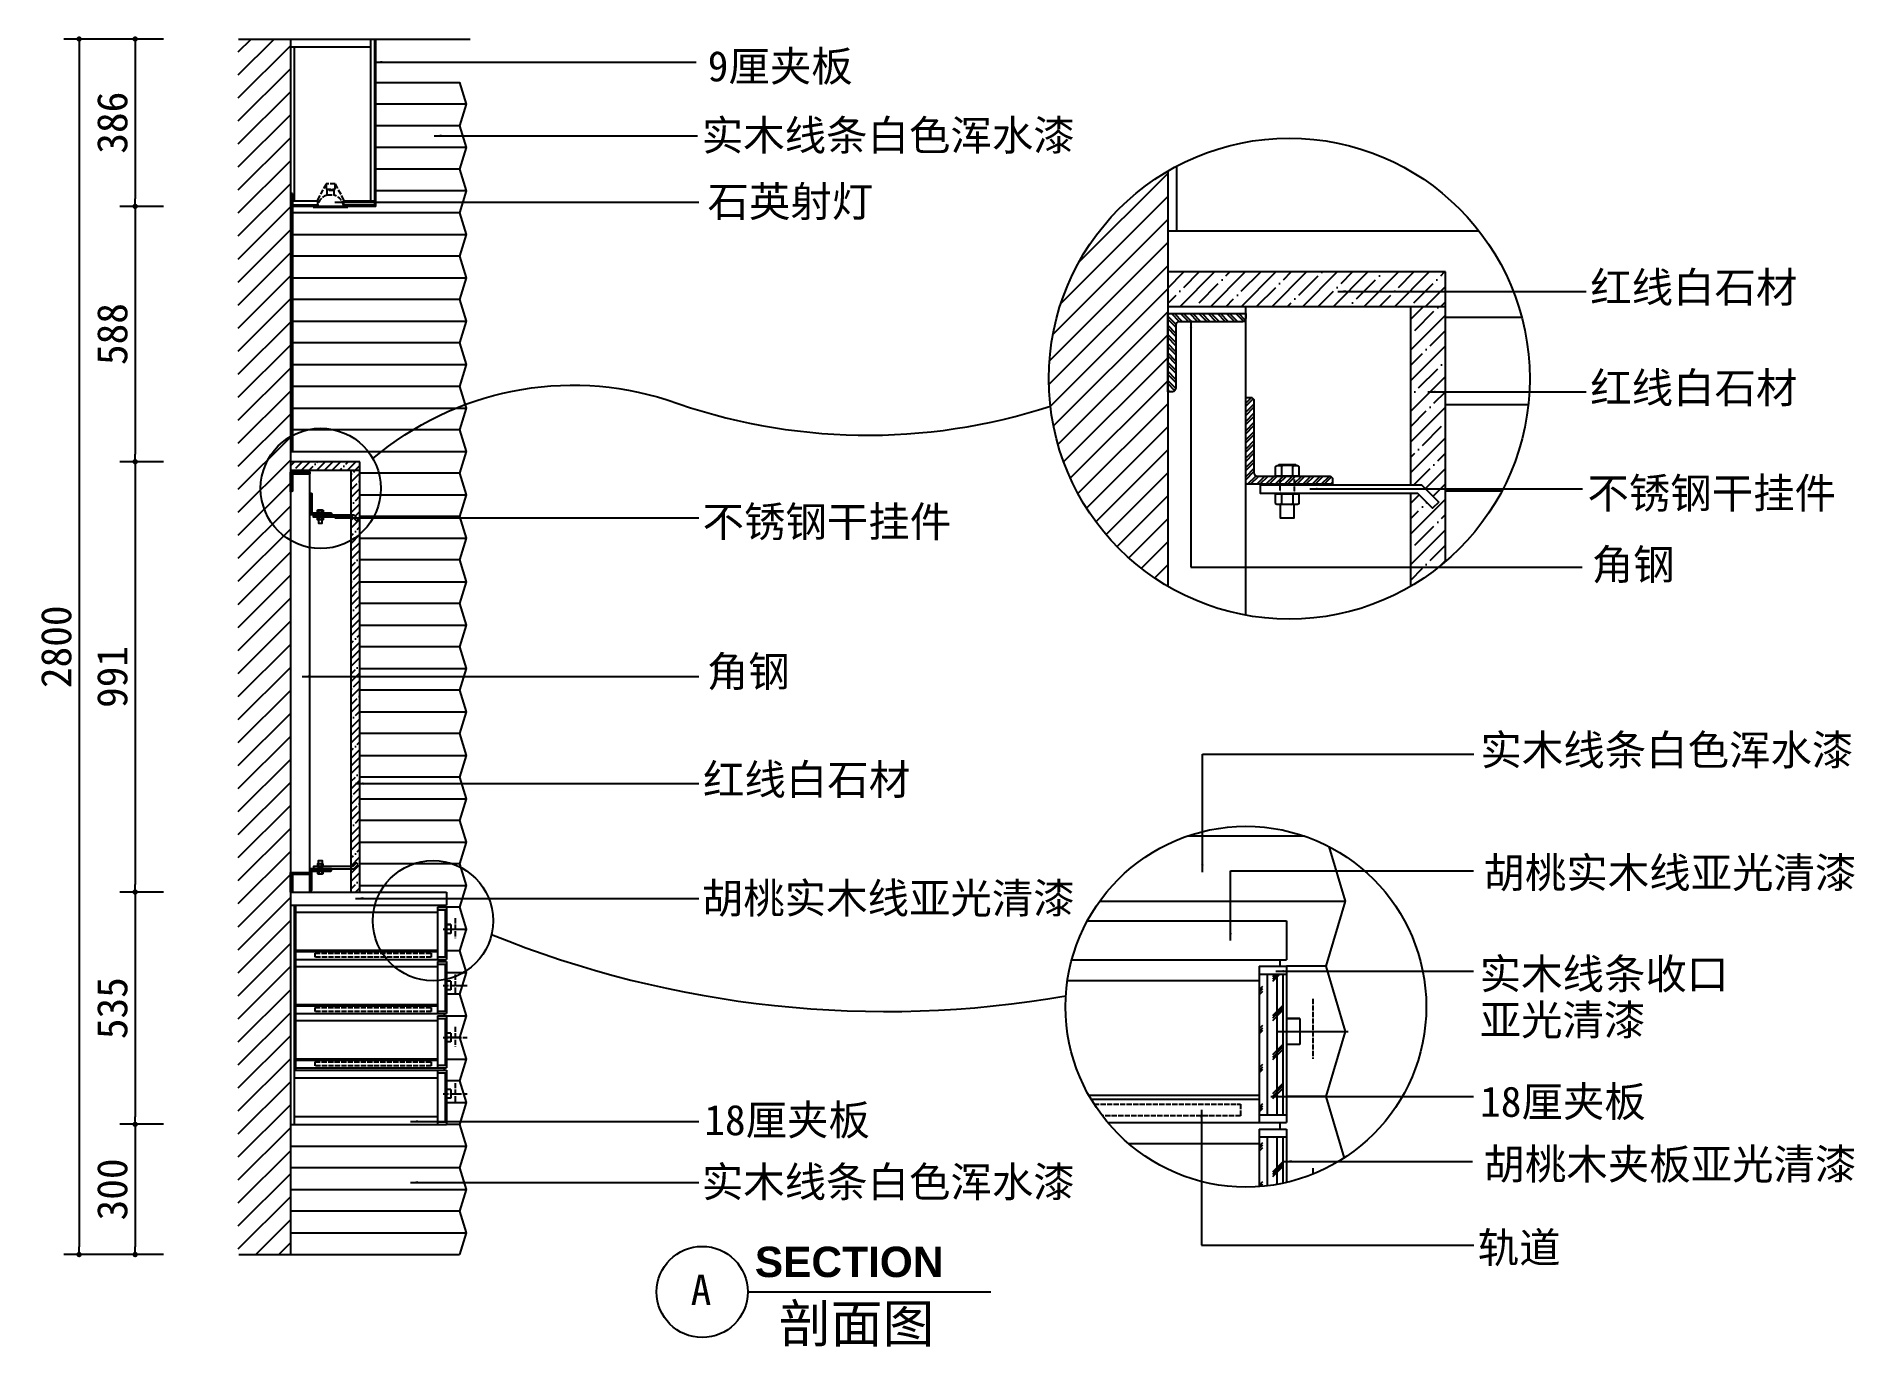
# Model space of a CAD drawing. Extents: x 2591 to 6781, y 820 to 3838.
import ezdxf

# ---------------------------------------------------------------- set-up
doc = ezdxf.new("R2010")
doc.units = 0
doc.header["$MEASUREMENT"] = 0
doc.linetypes.add('ACAD_ISO02W100', pattern=[15, 12, -3])
doc.linetypes.add('HIDDEN', pattern=[0.375, 0.25, -0.125])
doc.layers.get('0').update_dxf_attribs({"linetype": 'CONTINUOUS'})
doc.layers.get('DEFPOINTS').update_dxf_attribs({"linetype": 'CONTINUOUS'})
for name, color, linetype in [('2', 2, 'CONTINUOUS'), ('3', 3, 'CONTINUOUS'), ('4', 4, 'CONTINUOUS'), ('7', 7, 'CONTINUOUS'), ('BH', 3, 'CONTINUOUS'), ('DIM', 3, 'CONTINUOUS'), ('TEXT', 3, 'CONTINUOUS')]:
    doc.layers.add(name, color=color, linetype=linetype)
doc.styles.add('HT', font='swisseb.ttf')
doc.styles.add('HZ', font='SIMFANG0.TTF')
doc.dimstyles.new('BOOK', dxfattribs={"dimscale": 35, "dimtxt": 2, "dimasz": 0.5, "dimexe": 1, "dimexo": 1, "dimgap": 0.5, "dimtad": 1, "dimdec": 0, "dimzin": 0, "dimtxsty": 'HZ', "dimblk": 'DOT', "dimblk1": 'DOT', "dimblk2": 'DOT', "dimsah": 1, "dimcen": 0, "dimclrd": 256, "dimclre": 256, "dimclrt": 256, "dimazin": 3, "dimtfac": 0.5, "dimtdec": 0, "dimtmove": 0, "dimatfit": 3, "dimtolj": 1, "dimtzin": 0})
doc.dimstyles.new('STANDARD_WS', dxfattribs={"dimscale": 35, "dimtxt": 2, "dimasz": 0.5, "dimexe": 1, "dimexo": 1, "dimgap": 0.5, "dimtad": 1, "dimdec": 0, "dimzin": 0, "dimtxsty": 'HZ', "dimblk1": 'DOT', "dimblk2": 'DOT', "dimsah": 1, "dimcen": 0, "dimazin": 3, "dimtfac": 1, "dimtdec": 0, "dimtmove": 0, "dimatfit": 3, "dimtolj": 1, "dimtzin": 0})
pattern_1 = [(45, (1854.58, -2397.92), (-17.67767, 17.67767), []), (45, (1872.258, -2397.92), (-17.67767, 17.67767), [31.25, -6.25, 0, -6.25])]
pattern_2 = [(45, (0, -12), (-2.65165, 2.65165), []), (45, (1.7678, -12), (-2.65165, 2.65165), [])]
pattern_3 = [(90, (-13494.656, -9353.034), (-22.5, 1e-15), []), (225, (-13483.406, -9341.784), (45, -45), [31.8198, -31.8198]), (225, (-13483.406, -9336.16), (45, -45), [31.8198, -31.8198]), (225, (-13483.406, -9330.534), (45, -45), [31.8198, -31.8198])]

# ---------------------------------------------------------------- blocks, each defined once
blk = doc.blocks.new('_DOT')
at = {"color": 0, "linetype": 'BYBLOCK'}
blk.add_line((-0.35, 0), (-1, 0), dxfattribs=at)
at = {"color": 0, "linetype": 'BYBLOCK', "const_width": 0.35}
blk.add_lwpolyline([(-0.175, 0, 1), (0.175, 0, 1)], format="xyb", close=True, dxfattribs=at)
blk = doc.blocks.new('*D7')
at = {"color": 0, "linetype": 'BYBLOCK'}
for p, q in [((14349.2, 11202.6), (14349.2, 10702.6)), ((14414.7, 10685.1), (14314.2, 10685.1))]:
    blk.add_line(p, q, dxfattribs=at)
at = {"layer": 'DEFPOINTS', "color": 0, "linetype": 'BYBLOCK'}
for p in [(14449.7, 11220.1), (14349.2, 10685.1), (14449.7, 10685.1)]:
    blk.add_point(p, dxfattribs=at)
at = {"color": 0, "linetype": 'BYBLOCK', "xscale": 17.5, "yscale": 17.5, "zscale": 17.5}
for p, rotation in [((14349.2, 11220.1), 90), ((14349.2, 10685.1), 270)]:
    blk.add_blockref('_DOT', p, dxfattribs=dict(at, rotation=rotation))
at = {"color": 0, "linetype": 'BYBLOCK', "insert": (14296.7, 10952.6), "char_height": 70, "attachment_point": 5, "rotation": 90, "style": 'HZ'}
blk.add_mtext('\\A1;535', dxfattribs=at)
blk = doc.blocks.new('*D4')
at = {"color": 0, "linetype": 'BYBLOCK'}
for p, q in [((14379.7, 13185.1), (14185, 13185.1)), ((14220, 13167.6), (14220, 10402.6)), ((14383.8, 10385.1), (14185, 10385.1))]:
    blk.add_line(p, q, dxfattribs=at)
at = {"layer": 'DEFPOINTS', "color": 0, "linetype": 'BYBLOCK'}
for p in [(14414.7, 13185.1), (14220, 10385.1), (14418.8, 10385.1)]:
    blk.add_point(p, dxfattribs=at)
at = {"color": 0, "linetype": 'BYBLOCK', "xscale": 17.5, "yscale": 17.5, "zscale": 17.5}
for p, rotation in [((14220, 13185.1), 90), ((14220, 10385.1), 270)]:
    blk.add_blockref('_DOT', p, dxfattribs=dict(at, rotation=rotation))
at = {"color": 0, "linetype": 'BYBLOCK', "insert": (14167.5, 11785.1), "char_height": 70, "attachment_point": 5, "rotation": 90, "style": 'HZ'}
blk.add_mtext('\\A1;2800', dxfattribs=at)
blk = doc.blocks.new('*D6')
at = {"color": 0, "linetype": 'BYBLOCK'}
for p, q in [((14349.2, 10667.6), (14349.2, 10402.6)), ((14414.7, 10385.1), (14314.2, 10385.1))]:
    blk.add_line(p, q, dxfattribs=at)
at = {"layer": 'DEFPOINTS', "color": 0, "linetype": 'BYBLOCK'}
for p in [(14449.7, 10685.1), (14349.2, 10385.1), (14449.7, 10385.1)]:
    blk.add_point(p, dxfattribs=at)
at = {"color": 0, "linetype": 'BYBLOCK', "xscale": 17.5, "yscale": 17.5, "zscale": 17.5}
for p, rotation in [((14349.2, 10685.1), 90), ((14349.2, 10385.1), 270)]:
    blk.add_blockref('_DOT', p, dxfattribs=dict(at, rotation=rotation))
at = {"color": 0, "linetype": 'BYBLOCK', "insert": (14296.7, 10535.1), "char_height": 70, "attachment_point": 5, "rotation": 90, "style": 'HZ'}
blk.add_mtext('\\A1;300', dxfattribs=at)
blk = doc.blocks.new('*D8')
at = {"color": 0, "linetype": 'BYBLOCK'}
for p, q in [((14349.2, 12782), (14349.2, 12228.8)), ((14414.7, 12211.3), (14314.2, 12211.3))]:
    blk.add_line(p, q, dxfattribs=at)
at = {"layer": 'DEFPOINTS', "color": 0, "linetype": 'BYBLOCK'}
for p in [(14449.7, 12799.5), (14349.2, 12211.3), (14449.7, 12211.3)]:
    blk.add_point(p, dxfattribs=at)
at = {"color": 0, "linetype": 'BYBLOCK', "xscale": 17.5, "yscale": 17.5, "zscale": 17.5}
for p, rotation in [((14349.2, 12799.5), 90), ((14349.2, 12211.3), 270)]:
    blk.add_blockref('_DOT', p, dxfattribs=dict(at, rotation=rotation))
at = {"color": 0, "linetype": 'BYBLOCK', "insert": (14296.7, 12505.4), "char_height": 70, "attachment_point": 5, "rotation": 90, "style": 'HZ'}
blk.add_mtext('\\A1;588', dxfattribs=at)
blk = doc.blocks.new('*D5')
at = {"color": 0, "linetype": 'BYBLOCK'}
for p, q in [((14349.2, 12193.8), (14349.2, 11237.6)), ((14414.7, 11220.1), (14314.2, 11220.1))]:
    blk.add_line(p, q, dxfattribs=at)
at = {"layer": 'DEFPOINTS', "color": 0, "linetype": 'BYBLOCK'}
for p in [(14449.7, 12211.3), (14349.2, 11220.1), (14449.7, 11220.1)]:
    blk.add_point(p, dxfattribs=at)
at = {"color": 0, "linetype": 'BYBLOCK', "xscale": 17.5, "yscale": 17.5, "zscale": 17.5}
for p, rotation in [((14349.2, 12211.3), 90), ((14349.2, 11220.1), 270)]:
    blk.add_blockref('_DOT', p, dxfattribs=dict(at, rotation=rotation))
at = {"color": 0, "linetype": 'BYBLOCK', "insert": (14296.7, 11715.7), "char_height": 70, "attachment_point": 5, "rotation": 90, "style": 'HZ'}
blk.add_mtext('\\A1;991', dxfattribs=at)
blk = doc.blocks.new('*D3')
at = {"color": 0, "linetype": 'BYBLOCK'}
for p, q in [((14414.7, 13185.1), (14314.2, 13185.1)), ((14349.2, 13167.6), (14349.2, 12817)), ((14414.7, 12799.5), (14314.2, 12799.5))]:
    blk.add_line(p, q, dxfattribs=at)
at = {"layer": 'DEFPOINTS', "color": 0, "linetype": 'BYBLOCK'}
for p in [(14449.7, 13185.1), (14349.2, 12799.5), (14449.7, 12799.5)]:
    blk.add_point(p, dxfattribs=at)
at = {"color": 0, "linetype": 'BYBLOCK', "xscale": 17.5, "yscale": 17.5, "zscale": 17.5}
for p, rotation in [((14349.2, 13185.1), 90), ((14349.2, 12799.5), 270)]:
    blk.add_blockref('_DOT', p, dxfattribs=dict(at, rotation=rotation))
at = {"color": 0, "linetype": 'BYBLOCK', "insert": (14296.7, 12992.3), "char_height": 70, "attachment_point": 5, "rotation": 90, "style": 'HZ'}
blk.add_mtext('\\A1;386', dxfattribs=at)
blk = doc.blocks.new('ST-L50')
at = {"layer": 'BH'}
h = blk.add_hatch(dxfattribs=at)
h.set_pattern_fill('ANSI32', color=256, scale=10, style=0)
h.set_pattern_definition(pattern_2)
edge = h.paths.add_edge_path()
edge.add_arc((1, 1), 1, 180, 270)
edge.add_line((1, 0), (50, 0))
edge.add_line((50, 0), (50, 2.7))
edge.add_arc((48, 2.7), 2, 0, 90)
edge.add_line((48, 4.7), (6.7, 4.7))
edge.add_arc((6.7, 6.7), 2, 180, 270, ccw=False)
edge.add_line((4.7, 6.7), (4.7, 48))
edge.add_arc((2.7, 48), 2, 0, 90)
edge.add_line((2.7, 50), (0, 50))
edge.add_line((0, 50), (0, 1))
at = {"layer": '4'}
blk.add_lwpolyline([(0, 1, 0.414214), (1, 0), (50, 0), (50, 2.7, 0.414214), (48, 4.7), (6.7, 4.7, -0.414214), (4.7, 6.7), (4.7, 48, 0.414214), (2.7, 50), (0, 50)], format="xyb", close=True, dxfattribs=at)
blk = doc.blocks.new('ST-L45')
at = {"layer": 'BH'}
h = blk.add_hatch(dxfattribs=at)
h.set_pattern_fill('ANSI32', color=256, scale=10, style=0)
h.set_pattern_definition(pattern_2)
edge = h.paths.add_edge_path()
edge.add_arc((1, 1), 1, 180, 270)
edge.add_line((1, 0), (45, 0))
edge.add_line((45, 0), (45, 2.7))
edge.add_arc((43, 2.7), 2, 0, 90)
edge.add_line((43, 4.7), (6.7, 4.7))
edge.add_arc((6.7, 6.7), 2, 180, 270, ccw=False)
edge.add_line((4.7, 6.7), (4.7, 43))
edge.add_arc((2.7, 43), 2, 0, 90)
edge.add_line((2.7, 45), (0, 45))
edge.add_line((0, 45), (0, 1))
at = {"layer": '4'}
blk.add_lwpolyline([(0, 1, 0.414214), (1, 0), (45, 0), (45, 2.7, 0.414214), (43, 4.7), (6.7, 4.7, -0.414214), (4.7, 6.7), (4.7, 43, 0.414214), (2.7, 45), (0, 45)], format="xyb", close=True, dxfattribs=at)

msp = doc.modelspace()

# ---------------------------------------------------------------- hatches: boundary and pattern name
at = {"layer": 'BH'}
h = msp.add_hatch(dxfattribs=at)
h.set_pattern_fill('ANSI31', color=256, scale=300, style=0)
h.set_pattern_definition([(45, (1990.99, -2672.347), (-26.5165, 26.5165), [])])
h.paths.add_polyline_path([(3176.6, 3832), (3056.6, 3832), (3056.6, 1032), (3176.6, 1032)])
h = msp.add_hatch(dxfattribs=at)
h.set_pattern_fill('ANSI31', color=256, scale=300, style=0)
h.set_pattern_definition([(45, (1628.127, -1108.324), (-26.5165, 26.5165), [])])
h.paths.add_polyline_path([(5197.9, 3527.6, 0.26623), (4924, 3049.6, 0.26623), (5197.9, 2571.5)])
h = msp.add_hatch(dxfattribs=at)
h.set_pattern_fill('ANSI35', color=256, scale=200, style=0)
h.set_pattern_definition([(45, (-13494.656, -9353.034), (-35.35534, 35.35534), []), (45, (-13459.3, -9353.034), (-35.35534, 35.35534), [62.5, -12.5, 0, -12.5])])
h.paths.add_polyline_path([(5837.9, 3215.5), (5837.9, 3295.5), (5197.9, 3295.5), (5197.9, 3215.5)])
h = msp.add_hatch(dxfattribs=at)
h.set_pattern_fill('ANSI35', color=256, scale=200, style=0)
h.set_pattern_definition([(45, (1462.627, -1108.324), (-35.35534, 35.35534), []), (45, (1497.983, -1108.324), (-35.35534, 35.35534), [62.5, -12.5, 0, -12.5])])
h.paths.add_polyline_path([(5837.9, 3215.5), (5757.9, 3215.5), (5757.9, 2805.2), (5782.4, 2805.2), (5822.4, 2765.2), (5808.2, 2751.1), (5774.1, 2785.2), (5757.9, 2785.2), (5757.9, 2571.4, 0.044389), (5837.9, 2628.3)])
h = msp.add_hatch(dxfattribs=at)
h.set_pattern_fill('ANSI35', color=256, scale=100, style=0)
h.set_pattern_definition(pattern_1)
h.paths.add_polyline_path([(3336.6, 2838.3), (3336.6, 2858.3), (3176.6, 2858.3), (3176.6, 2838.3)])
h = msp.add_hatch(dxfattribs=at)
h.set_pattern_fill('ANSI35', color=256, scale=100, style=0)
h.set_pattern_definition(pattern_1)
h.paths.add_polyline_path([(3316.6, 1925.7), (3320.7, 1925.7), (3329.2, 1934.2), (3332.7, 1930.7), (3322.7, 1920.7), (3316.6, 1920.7), (3316.6, 1867), (3336.6, 1867), (3336.6, 2838.3), (3316.6, 2838.3), (3316.6, 2735.7), (3322.7, 2735.7), (3332.7, 2725.7), (3329.2, 2722.2), (3320.7, 2730.7), (3316.6, 2730.7)])
h = msp.add_hatch(dxfattribs=at)
h.set_pattern_fill('CORK', color=256, scale=180, angle=90, style=0)
h.set_pattern_definition(pattern_3)
h.paths.add_polyline_path([(5409, 1354.1), (5463, 1354.1), (5463, 1678.1), (5409, 1678.1)])
h = msp.add_hatch(dxfattribs=at)
h.set_pattern_fill('CORK', color=256, scale=180, angle=90, style=0)
h.set_pattern_definition(pattern_3)
h.paths.add_polyline_path([(5463, 1303.1), (5409, 1303.1), (5409, 1188.7, 0.032845), (5463, 1196.3)])

# ---------------------------------------------------------------- linework, layer by layer
at = {"layer": '2'}
for p, q in [((3176.6, 3832), (3176.6, 1032)), ((5197.9, 3527.6), (5197.9, 2571.5))]:
    msp.add_line(p, q, dxfattribs=at)
at = {"layer": '2', "color": 1}
msp.add_line((3057.6, 1032), (3566.6, 1032), dxfattribs=at)
at = {"layer": '3'}
for p, q in [((3176.6, 3814), (3361.8, 3814)), ((3185.6, 3814), (3185.6, 3458.4)), ((3361.8, 3458.4), (3361.8, 3832)), ((3370.8, 3449.4), (3370.8, 3832)), ((3566.6, 3632), (3373.8, 3632)), ((3566.6, 3532), (3373.8, 3532)), ((5217.9, 3538.7), (5217.9, 3390.5)), ((3181.6, 3476.4), (3176.6, 3476.4)), ((3181.6, 3476.4), (3181.6, 2882)), ((3239.3, 3458.4), (3181.6, 3458.4)), ((3239.8, 3449.4), (3181.6, 3449.4)), ((3239.3, 3446.4), (3299.3, 3446.4)), ((3370.8, 3449.4), (3298.8, 3449.4)), ((3370.8, 3458.4), (3299.3, 3458.4)), ((3373.8, 3446.4), (3370.8, 3449.4)), ((3566.6, 3432), (3181.6, 3432)), ((3566.6, 3332), (3181.6, 3332)), ((3566.6, 3232), (3181.6, 3232)), ((6013.8, 3190.5), (5837.9, 3190.5)), ((3566.6, 3132), (3181.6, 3132)), ((3566.6, 3032), (3181.6, 3032)), ((3566.6, 2932), (3181.6, 2932)), ((3566.6, 2832), (3336.6, 2832)), ((5460.6, 2825.3), (5460.6, 2846.6)), ((5486.6, 2825.3), (5486.6, 2846.6)), ((5460, 2784.2), (5460, 2762.8)), ((5486, 2784.2), (5486, 2762.8)), ((5967.8, 2790.5), (5837.9, 2790.5)), ((3242.1, 2730.4), (3242.1, 2725.1)), ((3242.3, 2740.7), (3242.3, 2746.1)), ((3248.6, 2730.4), (3248.6, 2725.1)), ((3248.8, 2740.7), (3248.8, 2746.1)), ((3566.6, 2732), (3336.6, 2732)), ((3566.6, 2632), (3336.6, 2632)), ((3566.6, 2532), (3336.6, 2532)), ((3566.6, 2432), (3336.6, 2432)), ((3566.6, 2332), (3336.6, 2332)), ((3566.6, 2232), (3336.6, 2232)), ((3566.6, 2132), (3336.6, 2132)), ((3566.6, 2032), (3336.6, 2032)), ((5513, 1996.1), (5243.3, 1996.1)), ((3242.1, 1925.9), (3242.1, 1931.3)), ((3248.6, 1925.9), (3248.6, 1931.3)), ((3566.6, 1932), (3336.6, 1932)), ((3242.3, 1915.6), (3242.3, 1910.3)), ((3248.8, 1915.6), (3248.8, 1910.3)), ((3185.6, 1837), (3185.6, 1332)), ((3533.6, 1826), (3533.6, 1718)), ((3566.6, 1832), (3536.6, 1832)), ((3546.6, 1792), (3536.6, 1792)), ((3536.6, 1792), (3546.6, 1792)), ((3546.6, 1772), (3536.6, 1772)), ((3546.6, 1792), (3546.6, 1772)), ((3188.6, 1730), (3515.6, 1730)), ((3566.6, 1732), (3536.6, 1732)), ((3533.6, 1701), (3533.6, 1593)), ((5463, 1678.1), (5463, 1354.1)), ((5562, 1696.1), (5472, 1696.1)), ((3546.6, 1662), (3536.6, 1662)), ((3546.6, 1642), (3536.6, 1642)), ((3546.6, 1662), (3546.6, 1642)), ((3188.6, 1605), (3515.6, 1605)), ((3566.6, 1632), (3536.6, 1632)), ((3533.6, 1576), (3533.6, 1468)), ((5472, 1576.1), (5502, 1576.1)), ((5502, 1576.1), (5472, 1576.1)), ((5502, 1576.1), (5502, 1516.1)), ((3546.6, 1542), (3536.6, 1542)), ((3566.6, 1532), (3536.6, 1532)), ((3546.6, 1522), (3536.6, 1522)), ((3546.6, 1542), (3546.6, 1522)), ((5448.4, 1546.1), (5614, 1546.1)), ((5472, 1546.1), (5607, 1546.1)), ((5502, 1516.1), (5472, 1516.1)), ((3188.6, 1480), (3515.6, 1480)), ((3185.6, 1457), (3536.6, 1457)), ((3185.6, 1439), (3515.6, 1439)), ((3533.6, 1451), (3533.6, 1338)), ((3566.6, 1432), (3536.6, 1432)), ((3546.6, 1412), (3536.6, 1412)), ((3546.6, 1392), (3536.6, 1392)), ((3546.6, 1412), (3546.6, 1392)), ((5021.3, 1390.1), (5409, 1390.1)), ((5562, 1396.1), (5472, 1396.1)), ((3566.6, 1332), (3536.6, 1332)), ((5463, 1303.1), (5463, 1196.3)), ((3566.6, 1232), (3176.6, 1232)), ((3566.6, 1132), (3176.6, 1132))]:
    msp.add_line(p, q, dxfattribs=at)
at = {"layer": '3', "linetype": 'ACAD_ISO02W100'}
for p, q in [((3258.7, 3498.3), (3239.3, 3461.4)), ((3279.9, 3498.3), (3258.7, 3498.3)), ((3258.7, 3498.3), (3258.7, 3486.1)), ((3258.7, 3486.1), (3279.9, 3486.1)), ((3277.8, 3482.9), (3260.8, 3482.9)), ((3260.8, 3482.9), (3260.8, 3472.1)), ((3263.5, 3486.1), (3263.5, 3482.9)), ((3265.5, 3486.1), (3265.5, 3482.9)), ((3273.1, 3486.1), (3273.1, 3482.9)), ((3275.1, 3486.1), (3275.1, 3482.9)), ((3277.8, 3472.1), (3277.8, 3482.9)), ((3279.9, 3486.1), (3279.9, 3498.3)), ((3279.9, 3498.3), (3299.3, 3461.4)), ((3239.3, 3461.4), (3239.3, 3444.4)), ((3260.8, 3473.4), (3277.8, 3473.4)), ((3299.3, 3461.4), (3299.3, 3444.4)), ((3556.6, 1807), (3556.6, 1761)), ((3528.8, 1782), (3584, 1782)), ((3556.6, 1677), (3556.6, 1631)), ((3528.8, 1652), (3584, 1652)), ((5532, 1621.1), (5532, 1482.9)), ((3556.6, 1557), (3556.6, 1511)), ((3528.8, 1532), (3584, 1532)), ((3556.6, 1427), (3556.6, 1381)), ((3528.8, 1402), (3584, 1402)), ((5532, 1231.1), (5532, 1217))]:
    msp.add_line(p, q, dxfattribs=at)
at = {"layer": '3', "color": 4}
for p, q in [((3229.3, 3446.4), (3229.3, 3444.4)), ((3229.3, 3444.4), (3239.3, 3444.4)), ((3239.3, 3444.4), (3299.3, 3444.4)), ((3299.3, 3444.4), (3309.3, 3444.4)), ((3309.3, 3446.4), (3309.3, 3444.4))]:
    msp.add_line(p, q, dxfattribs=at)
at = {"layer": '3'}
for points in [[(5446.6, 2825.3), (5446.6, 2846.6, -0.414214), (5449.3, 2849.3, -0.152179), (5458, 2849.3, -0.414214), (5460.6, 2846.6, -0.414214), (5463.3, 2849.3, -0.106972), (5484, 2849.3, -0.414214), (5486.6, 2846.6, -0.414214), (5489.3, 2849.3, -0.163695), (5497.3, 2849.3, -0.414214), (5500, 2846.6), (5500, 2825.3)], [(5497.3, 2760.2), (5449.3, 2760.2, -0.414214), (5446.6, 2762.8), (5446.6, 2784.2), (5500, 2784.2), (5500, 2762.8, -0.414214)], [(3238.8, 2740.7), (3238.8, 2746.1, -0.414214), (3239.5, 2746.7, -0.152179), (3241.6, 2746.7, -0.414214), (3242.3, 2746.1, -0.414214), (3243, 2746.7, -0.106972), (3248.1, 2746.7, -0.414214), (3248.8, 2746.1, -0.414214), (3249.5, 2746.7, -0.163695), (3251.5, 2746.7, -0.414214), (3252.1, 2746.1), (3252.1, 2740.7)], [(3251.5, 2724.4), (3239.5, 2724.4, -0.414214), (3238.8, 2725.1), (3238.8, 2730.4), (3252.1, 2730.4), (3252.1, 2725.1, -0.414214)], [(3251.5, 1931.9), (3239.5, 1931.9, 0.414214), (3238.8, 1931.3), (3238.8, 1925.9), (3252.1, 1925.9), (3252.1, 1931.3, 0.414214)], [(3238.8, 1915.6), (3238.8, 1910.3, 0.414214), (3239.5, 1909.6, 0.152179), (3241.6, 1909.6, 0.414214), (3242.3, 1910.3, 0.414214), (3243, 1909.6, 0.106972), (3248.1, 1909.6, 0.414214), (3248.8, 1910.3, 0.414214), (3249.5, 1909.6, 0.163695), (3251.5, 1909.6, 0.414214), (3252.1, 1910.3), (3252.1, 1915.6)]]:
    msp.add_lwpolyline(points, format="xyb", close=True, dxfattribs=at)
for points in [[(5452.2, 2849.9, 0.133077), (5454.6, 2852), (5492, 2852, 0.130908), (5494.3, 2849.9)], [(3240.2, 2746.9, 0.133077), (3240.8, 2747.4), (3250.1, 2747.4, 0.130908), (3250.7, 2746.9)], [(3241.5, 2724.4, 0.414214), (3242.1, 2725.1, 0.414214), (3242.8, 2724.4)], [(3248, 2724.4, 0.414214), (3248.6, 2725.1, 0.414214), (3249.3, 2724.4)], [(5457.3, 2760.2, 0.414214), (5460, 2762.8, 0.414214), (5462.6, 2760.2)], [(5483.3, 2760.2, 0.414214), (5486, 2762.8, 0.414214), (5488.6, 2760.2)], [(3241.5, 1931.9, -0.414214), (3242.1, 1931.3, -0.414214), (3242.8, 1931.9)], [(3248, 1931.9, -0.414214), (3248.6, 1931.3, -0.414214), (3249.3, 1931.9)], [(3240.2, 1909.5, -0.133077), (3240.8, 1909), (3250.1, 1909, -0.130908), (3250.7, 1909.5)]]:
    msp.add_lwpolyline(points, format="xyb", dxfattribs=at)
at = {"layer": '3', "linetype": 'HIDDEN'}
for points in [[(5457.3, 2784.2), (5457.3, 2825.3)], [(5489.3, 2825.3), (5489.3, 2784.2)], [(3241.5, 2730.4), (3241.5, 2740.7)], [(3249.5, 2740.7), (3249.5, 2730.4)], [(3241.5, 1925.9), (3241.5, 1915.6)], [(3249.5, 1915.6), (3249.5, 1925.9)]]:
    msp.add_lwpolyline(points, dxfattribs=at)
at = {"layer": '3', "color": 3}
for points in [[(3332.7, 2725.7), (3329.2, 2722.2), (3320.7, 2730.7), (3230.2, 2730.7), (3230.2, 2735.7), (3322.7, 2735.7)], [(3332.7, 1930.7), (3329.2, 1934.2), (3320.7, 1925.7), (3230.2, 1925.7), (3230.2, 1920.7), (3322.7, 1920.7)]]:
    msp.add_lwpolyline(points, close=True, dxfattribs=at)
at = {"layer": '3'}
for points in [[(3241.5, 2724.4), (3241.5, 2716.8), (3249.5, 2716.8), (3249.5, 2724.4)], [(5457.3, 2760.2), (5457.3, 2729.5), (5489.3, 2729.5), (5489.3, 2760.2)], [(3241.5, 1931.9), (3241.5, 1939.6), (3249.5, 1939.6), (3249.5, 1931.9)]]:
    msp.add_lwpolyline(points, dxfattribs=at)
at = {"layer": '3', "linetype": 'ACAD_ISO02W100'}
for points in [[(3233.6, 1726.2), (3501.2, 1726.2), (3501.2, 1717.1), (3233.6, 1717.1)], [(3233.6, 1601.2), (3501.2, 1601.2), (3501.2, 1592.1), (3233.6, 1592.1)], [(3233.6, 1476.2), (3501.2, 1476.2), (3501.2, 1467.1), (3233.6, 1467.1)]]:
    msp.add_lwpolyline(points, close=True, dxfattribs=at)
msp.add_lwpolyline([(5028.3, 1378.8), (5365.8, 1378.8), (5365.8, 1351.4), (5047.5, 1351.4)], dxfattribs=at)
for start, end in [(106.3858, 173.7911), (6.2089, 73.6142)]:
    msp.add_arc((3269.3, 3443.2), 30.2, start, end, dxfattribs=at)
at = {"layer": '4'}
for p, q in [((3057.3, 3832), (3590.7, 3832)), ((3373.8, 3446.4), (3373.8, 3832)), ((3373.8, 3446.4), (3181.6, 3446.4)), ((5837.9, 3295.5), (5197.9, 3295.5)), ((5837.9, 2628.3), (5837.9, 3295.5)), ((5837.9, 3215.5), (5197.9, 3215.5)), ((5377.9, 2504.6), (5377.9, 3215.5)), ((5757.9, 2805.2), (5757.9, 3215.5)), ((3336.6, 2858.3), (3176.6, 2858.3)), ((3336.6, 1867), (3336.6, 2858.3)), ((3336.6, 2838.3), (3176.6, 2838.3)), ((3221.6, 1867), (3221.6, 2838.3)), ((3316.6, 2735.3), (3316.6, 2838.3)), ((5757.9, 2571.4), (5757.9, 2785.2)), ((5757.9, 2571.4), (5757.9, 2783.8)), ((3316.6, 1867), (3316.6, 2730.3)), ((3176.6, 1867), (3536.6, 1867)), ((3536.6, 1867), (3536.6, 1837)), ((5041.1, 1846.1), (5607, 1846.1)), ((3531.6, 1832), (3531.6, 1837)), ((5012.8, 1801.1), (5472, 1801.1)), ((5472, 1801.1), (5472, 1711.1)), ((3531.6, 1707), (3531.6, 1712)), ((4976.9, 1711.1), (5472, 1711.1)), ((5409, 1696.1), (5472, 1696.1)), ((5409, 1678.1), (5472, 1678.1)), ((5457, 1696.1), (5457, 1711.1)), ((5472, 1696.1), (5472, 1336.1)), ((3531.6, 1582), (3531.6, 1587)), ((3515.6, 1457), (3515.6, 1332)), ((3531.6, 1457), (3531.6, 1462)), ((3536.6, 1457), (3536.6, 1332)), ((3185.6, 1350), (3515.6, 1350)), ((5409, 1354.1), (5472, 1354.1)), ((5409, 1354.1), (5409, 1336.1)), ((3176.6, 1332), (3536.6, 1332)), ((5409, 1336.1), (5472, 1336.1)), ((5409, 1321.1), (5472, 1321.1)), ((5409, 1321.1), (5409, 1303.1)), ((5409, 1303.1), (5472, 1303.1)), ((5457, 1321.1), (5457, 1336.1)), ((5472, 1321.1), (5472, 1198.2)), ((5472, 1246.1), (5590.9, 1246.1))]:
    msp.add_line(p, q, dxfattribs=at)
msp.add_lwpolyline([(5569.2, 1972.1), (5607, 1846.1), (5562, 1696.1), (5607, 1546.1), (5562, 1396.1), (5604.4, 1254.5)], dxfattribs=at)
at = {"layer": '7'}
for p, q in [((3373.8, 3732), (3566.6, 3732)), ((3581.6, 3682), (3373.8, 3682)), ((3581.6, 3582), (3373.8, 3582)), ((3581.6, 3482), (3370.8, 3482)), ((3181.6, 3382), (3581.6, 3382)), ((5197.9, 3390.5), (5914.7, 3390.5)), ((3181.6, 3282), (3581.6, 3282)), ((3181.6, 3182), (3581.6, 3182)), ((3181.6, 3082), (3581.6, 3082)), ((3181.6, 2982), (3581.6, 2982)), ((5837.9, 2990.5), (6028.9, 2990.5)), ((3176.6, 2882), (3581.6, 2882)), ((3336.6, 2782), (3581.6, 2782)), ((3336.6, 2682), (3581.6, 2682)), ((3336.6, 2582), (3581.6, 2582)), ((3336.6, 2482), (3581.6, 2482)), ((3336.6, 2382), (3581.6, 2382)), ((3336.6, 2282), (3581.6, 2282)), ((3336.6, 2182), (3581.6, 2182)), ((3336.6, 2082), (3581.6, 2082)), ((3336.6, 1982), (3581.6, 1982)), ((3336.6, 1882), (3581.6, 1882)), ((3176.6, 1837), (3536.6, 1837)), ((3188.6, 1837), (3188.6, 1457)), ((3188.6, 1821), (3515.6, 1821)), ((3515.6, 1832), (3536.6, 1832)), ((3515.6, 1832), (3515.6, 1712)), ((3515.6, 1826), (3536.6, 1826)), ((3536.6, 1832), (3536.6, 1712)), ((3536.6, 1782), (3581.6, 1782)), ((3188.6, 1733), (3515.6, 1733)), ((3515.6, 1718), (3536.6, 1718)), ((3188.6, 1712), (3536.6, 1712)), ((3188.6, 1696), (3515.6, 1696)), ((3515.6, 1707), (3515.6, 1587)), ((3515.6, 1707), (3536.6, 1707)), ((3515.6, 1701), (3536.6, 1701)), ((3536.6, 1707), (3536.6, 1587)), ((3536.6, 1682), (3581.6, 1682)), ((5409, 1696.1), (5409, 1354.1)), ((4967, 1663.1), (5409, 1663.1)), ((3188.6, 1608), (3515.6, 1608)), ((3515.6, 1593), (3536.6, 1593)), ((3188.6, 1587), (3536.6, 1587)), ((3188.6, 1571), (3515.6, 1571)), ((3515.6, 1582), (3515.6, 1462)), ((3515.6, 1582), (3536.6, 1582)), ((3515.6, 1576), (3536.6, 1576)), ((3536.6, 1582), (3536.6, 1462)), ((3536.6, 1582), (3581.6, 1582)), ((3188.6, 1483), (3515.6, 1483)), ((3515.6, 1468), (3536.6, 1468)), ((3536.6, 1482), (3581.6, 1482)), ((3188.6, 1462), (3536.6, 1462)), ((3515.6, 1451), (3536.6, 1451)), ((5016.1, 1399.1), (5409, 1399.1)), ((3536.6, 1382), (3581.6, 1382)), ((3515.6, 1338), (3536.6, 1338)), ((5059.7, 1336.1), (5409, 1336.1)), ((5409, 1303.1), (5409, 1188.7)), ((3176.6, 1282), (3581.6, 1282)), ((5107.1, 1288.1), (5409, 1288.1)), ((3176.6, 1182), (3581.6, 1182)), ((3176.6, 1082), (3581.6, 1082))]:
    msp.add_line(p, q, dxfattribs=at)
for points in [[(3566.6, 3732), (3566.6, 3732), (3581.6, 3682), (3566.6, 3632), (3581.6, 3582), (3566.6, 3532), (3581.6, 3482), (3566.6, 3432)], [(3566.6, 3432), (3566.6, 3432), (3581.6, 3382), (3566.6, 3332), (3581.6, 3282), (3566.6, 3232), (3581.6, 3182), (3566.6, 3132), (3581.6, 3082), (3566.6, 3032), (3581.6, 2982), (3566.6, 2932), (3581.6, 2882), (3566.6, 2832), (3581.6, 2782), (3566.6, 2732), (3581.6, 2682), (3566.6, 2632), (3581.6, 2582), (3566.6, 2532), (3581.6, 2482), (3566.6, 2432), (3581.6, 2382), (3566.6, 2332), (3581.6, 2282), (3566.6, 2232), (3581.6, 2182), (3566.6, 2132), (3581.6, 2082), (3566.6, 2032), (3581.6, 1982), (3566.6, 1932), (3581.6, 1882), (3566.6, 1832), (3581.6, 1782), (3566.6, 1732), (3581.6, 1682), (3566.6, 1632), (3581.6, 1582), (3566.6, 1532), (3581.6, 1482), (3566.6, 1432), (3581.6, 1382), (3566.6, 1332), (3581.6, 1282), (3566.6, 1232), (3581.6, 1182), (3566.6, 1132), (3581.6, 1082), (3566.6, 1032)]]:
    msp.add_lwpolyline(points, dxfattribs=at)
msp.add_lwpolyline([(5822.4, 2765.2), (5808.2, 2751.1), (5774.1, 2785.2), (5412.1, 2785.2), (5412.1, 2805.2), (5782.4, 2805.2)], close=True, dxfattribs=at)
at = {"layer": 'TEXT', "color": 6}
msp.add_line((4230.4, 946), (4790.4, 946), dxfattribs=at)
at = {"layer": 'TEXT'}
msp.add_lwpolyline([(3366.9, 2865.5, -0.259118), (4044.5, 3001, 0.167933), (4927.6, 2986.6)], format="xyb", dxfattribs=at)
for centre, radius in [((5478, 3049.6), 554), ((3246.6, 2796.8), 138.5), ((5378.1, 1603), 415.5), ((3505.3, 1801), 138.5)]:
    msp.add_circle(centre, radius, dxfattribs=at)
at = {"layer": 'TEXT', "color": 6}
msp.add_circle((4125.4, 946), 105, dxfattribs=at)
at = {"layer": 'TEXT'}
msp.add_arc((4548.6, 4009.3), 2417.3, 247.9248, 279.8793, dxfattribs=at)

# ---------------------------------------------------------------- block references
at = {"layer": '4', "xscale": -4, "yscale": 4, "zscale": 4, "rotation": 270}
msp.add_blockref('ST-L50', (5377.9, 2806.6), dxfattribs=at)
at = {"layer": '4', "xscale": -1, "rotation": 270}
msp.add_blockref('ST-L50', (3221.6, 2736.1), dxfattribs=at)
at = {"layer": '4', "rotation": 270}
msp.add_blockref('ST-L50', (3221.6, 1920.3), dxfattribs=at)
at = {"layer": 'BH', "xscale": -4, "yscale": 4, "zscale": 4, "rotation": 180}
msp.add_blockref('ST-L45', (5197.9, 3199.7), dxfattribs=at)
at = {"layer": 'BH', "xscale": -1, "rotation": 180}
for p in [(3176.6, 2834.3), (3176.6, 1912)]:
    msp.add_blockref('ST-L45', p, dxfattribs=at)

# ---------------------------------------------------------------- texts
at = {"layer": 'TEXT', "linetype": 'BYBLOCK'}
for s, height, style, p in [('9厘夹板', 70, 'HZ', (4138.2, 3734.5)), ('实木线条白色浑水漆', 70, 'HZ', (4124.5, 3575.3)), ('石英射灯', 70, 'HZ', (4137.6, 3422.8)), ('红线白石材', 70, 'HZ', (6171.4, 3225.2)), ('红线白石材', 70, 'HZ', (6171.4, 2993.7)), ('不锈钢干挂件', 70, 'HZ', (6164.9, 2751.1)), ('不锈钢干挂件', 70, 'HZ', (4126.3, 2685.3)), ('角钢', 70, 'HZ', (6174.9, 2586.6)), ('角钢', 70, 'HZ', (4136.2, 2340.1)), ('实木线条白色浑水漆', 70, 'HZ', (5918.4, 2159.4)), ('红线白石材', 70, 'HZ', (4127.3, 2091.4)), ('胡桃实木线亚光清漆', 70, 'HZ', (5925.4, 1876.8)), ('胡桃实木线亚光清漆', 70, 'HZ', (4124.5, 1818)), ('实木线条收口', 70, 'HZ', (5916.7, 1643.6)), ('亚光清漆', 70, 'HZ', (5916.7, 1537.4)), ('18厘夹板', 70, 'HZ', (5917.7, 1349.4)), ('18厘夹板', 70, 'HZ', (4130.2, 1307.1)), ('胡桃木夹板亚光清漆', 70, 'HZ', (5925.4, 1205.4)), ('实木线条白色浑水漆', 70, 'HZ', (4124.5, 1164.5)), ('轨道', 70, 'HZ', (5912.2, 1013.1)), ('SECTION', 70, 'HT', (4246.7, 980.2)), ('A', 70, 'HZ', (4098.9, 915.9)), ('剖面图', 87.5, 'HZ', (4302.2, 829.6))]:
    msp.add_text(s, height=height, dxfattribs=dict(at, style=style)).set_placement(p)

# ---------------------------------------------------------------- dimensions: what is measured, and where the dimension line sits
at = {"layer": 'DIM'}
for base, p1, p2, override, picture, middle in [((2689.8, 1032), (2884.5, 3832), (2888.6, 1032), {"dimscale": 35, "dimtxt": 2, "dimasz": 0.5, "dimexe": 1, "dimexo": 1, "dimgap": 0.5, "dimtad": 1, "dimtih": 0, "dimtoh": 0, "dimdec": 0, "dimtxsty": 'HZ', "dimblk1": 'DOT', "dimblk2": 'DOT', "dimsah": 1, "dimcen": 0, "dimtdec": 0, "dimtofl": 1}, '*D4', (2637.3, 2432)), ((2819, 3446.4), (2919.5, 3832), (2919.5, 3446.4), {"dimscale": 35, "dimtxt": 2, "dimasz": 0.5, "dimexe": 1, "dimexo": 1, "dimgap": 0.5, "dimtad": 1, "dimtih": 0, "dimtoh": 0, "dimdec": 0, "dimtxsty": 'HZ', "dimblk1": 'DOT', "dimblk2": 'DOT', "dimsah": 1, "dimcen": 0, "dimtdec": 0, "dimtofl": 1}, '*D3', (2766.5, 3639.2)), ((2819, 2858.3), (2919.5, 3446.4), (2919.5, 2858.3), {"dimscale": 35, "dimtxt": 2, "dimasz": 0.5, "dimexe": 1, "dimexo": 1, "dimgap": 0.5, "dimtad": 1, "dimtih": 0, "dimtoh": 0, "dimdec": 0, "dimtxsty": 'HZ', "dimblk1": 'DOT', "dimblk2": 'DOT', "dimsah": 1, "dimcen": 0, "dimse1": 1, "dimtdec": 0, "dimtofl": 1}, '*D8', (2766.5, 3152.3)), ((2819, 1867), (2919.5, 2858.3), (2919.5, 1867), {"dimscale": 35, "dimtxt": 2, "dimasz": 0.5, "dimexe": 1, "dimexo": 1, "dimgap": 0.5, "dimtad": 1, "dimtih": 0, "dimtoh": 0, "dimdec": 0, "dimtxsty": 'HZ', "dimblk1": 'DOT', "dimblk2": 'DOT', "dimsah": 1, "dimcen": 0, "dimse1": 1, "dimtdec": 0, "dimtofl": 1}, '*D5', (2766.5, 2362.6)), ((2819, 1332), (2919.5, 1867), (2919.5, 1332), {"dimscale": 35, "dimtxt": 2, "dimasz": 0.5, "dimexe": 1, "dimexo": 1, "dimgap": 0.5, "dimtad": 1, "dimtih": 0, "dimtoh": 0, "dimdec": 0, "dimtxsty": 'HZ', "dimblk1": 'DOT', "dimblk2": 'DOT', "dimsah": 1, "dimcen": 0, "dimse1": 1, "dimtdec": 0, "dimtofl": 1}, '*D7', (2766.5, 1599.5)), ((2819, 1032), (2919.5, 1332), (2919.5, 1032), {"dimscale": 35, "dimtxt": 2, "dimasz": 0.5, "dimexe": 1, "dimexo": 1, "dimgap": 0.5, "dimtad": 1, "dimtih": 0, "dimtoh": 0, "dimdec": 0, "dimtxsty": 'HZ', "dimblk1": 'DOT', "dimblk2": 'DOT', "dimsah": 1, "dimcen": 0, "dimse1": 1, "dimtdec": 0, "dimtofl": 1}, '*D6', (2766.5, 1182))]:
    dim = msp.add_linear_dim(base=base, p1=p1, p2=p2, angle=90, dimstyle='STANDARD_WS', override=override, dxfattribs=at)
    dim.commit()
    dim.dimension.update_dxf_attribs({"geometry": picture, "text_midpoint": middle, "insert": (-11530.2, -9353)})

# ---------------------------------------------------------------- leaders
at = {"layer": 'TEXT'}
for points, dimstyle, override in [([(3370.8, 3778.9), (4111.5, 3778.9)], 'STANDARD_WS', {"dimscale": 35, "dimtxt": 2, "dimasz": 0.5, "dimexe": 1, "dimexo": 1, "dimgap": 0.5, "dimtad": 1, "dimtih": 0, "dimtoh": 0, "dimdec": 0, "dimtxsty": 'HZ', "dimcen": 0, "dimtdec": 0, "dimtofl": 1}), ([(3507.8, 3609.3), (4114.7, 3609.3)], 'STANDARD_WS', {"dimscale": 35, "dimtxt": 2, "dimasz": 0.5, "dimexe": 1, "dimexo": 1, "dimgap": 0.5, "dimtad": 1, "dimtih": 0, "dimtoh": 0, "dimdec": 0, "dimtxsty": 'HZ', "dimcen": 0, "dimtdec": 0, "dimtofl": 1}), ([(3279.4, 3456.1), (4118, 3456.1)], 'STANDARD_WS', {"dimscale": 35, "dimtxt": 2, "dimasz": 0.5, "dimexe": 1, "dimexo": 1, "dimgap": 0.5, "dimtad": 1, "dimtih": 0, "dimtoh": 0, "dimdec": 0, "dimtxsty": 'HZ', "dimcen": 0, "dimtdec": 0, "dimtofl": 1}), ([(5590.1, 3250.7), (6162.1, 3250.7)], 'STANDARD_WS', {"dimscale": 35, "dimtxt": 2, "dimasz": 0.5, "dimexe": 1, "dimexo": 1, "dimgap": 0.5, "dimtad": 1, "dimtih": 0, "dimtoh": 0, "dimdec": 0, "dimtxsty": 'HZ', "dimcen": 0, "dimtdec": 0, "dimtofl": 1}), ([(5251.6, 3183.7), (5251.6, 2615.2), (6153.1, 2615.2)], 'STANDARD_WS', {"dimscale": 35, "dimtxt": 2, "dimasz": 0.5, "dimexe": 1, "dimexo": 1, "dimgap": 0.5, "dimtad": 1, "dimtih": 0, "dimtoh": 0, "dimdec": 0, "dimtxsty": 'HZ', "dimcen": 0, "dimtdec": 0, "dimtofl": 1}), ([(5797.1, 3019.2), (6162.1, 3019.2)], 'STANDARD_WS', {"dimscale": 35, "dimtxt": 2, "dimasz": 0.5, "dimexe": 1, "dimexo": 1, "dimgap": 0.5, "dimtad": 1, "dimtih": 0, "dimtoh": 0, "dimdec": 0, "dimtxsty": 'HZ', "dimcen": 0, "dimtdec": 0, "dimtofl": 1}), ([(5525.1, 2795.7), (6153.6, 2795.7)], 'STANDARD_WS', {"dimscale": 35, "dimtxt": 2, "dimasz": 0.5, "dimexe": 1, "dimexo": 1, "dimgap": 0.5, "dimtad": 1, "dimtih": 0, "dimtoh": 0, "dimdec": 0, "dimtxsty": 'HZ', "dimcen": 0, "dimtdec": 0, "dimtofl": 1}), ([(3279.4, 2729.3), (4118, 2729.3)], 'STANDARD_WS', {"dimscale": 35, "dimtxt": 2, "dimasz": 0.5, "dimexe": 1, "dimexo": 1, "dimgap": 0.5, "dimtad": 1, "dimtih": 0, "dimtoh": 0, "dimdec": 0, "dimtxsty": 'HZ', "dimcen": 0, "dimtdec": 0, "dimtofl": 1}), ([(3203.6, 2363.7), (4118, 2363.7)], 'STANDARD_WS', {"dimscale": 35, "dimtxt": 2, "dimasz": 0.5, "dimexe": 1, "dimexo": 1, "dimgap": 0.5, "dimtad": 1, "dimtih": 0, "dimtoh": 0, "dimdec": 0, "dimtxsty": 'HZ', "dimcen": 0, "dimtdec": 0, "dimtofl": 1}), ([(5277.8, 1912.6), (5277.8, 2184.4), (5903.1, 2184.4)], 'BOOK', {"dimse1": 1, "dimclrd": 0, "dimclre": 0, "dimclrt": 0, "dimtfac": 1}), ([(3326.8, 2116.9), (4118, 2116.9)], 'STANDARD_WS', {"dimscale": 35, "dimtxt": 2, "dimasz": 0.5, "dimexe": 1, "dimexo": 1, "dimgap": 0.5, "dimtad": 1, "dimtih": 0, "dimtoh": 0, "dimdec": 0, "dimtxsty": 'HZ', "dimcen": 0, "dimtdec": 0, "dimtofl": 1}), ([(5342.6, 1755.5), (5342.9, 1916), (5902.2, 1916)], 'STANDARD_WS', {"dimscale": 35, "dimtxt": 2, "dimasz": 0.5, "dimexe": 1, "dimexo": 1, "dimgap": 0.5, "dimtad": 1, "dimtih": 0, "dimtoh": 0, "dimdec": 0, "dimtxsty": 'HZ', "dimcen": 0, "dimtdec": 0, "dimtofl": 1}), ([(3326.8, 1852.6), (4118, 1852.6)], 'STANDARD_WS', {"dimscale": 35, "dimtxt": 2, "dimasz": 0.5, "dimexe": 1, "dimexo": 1, "dimgap": 0.5, "dimtad": 1, "dimtih": 0, "dimtoh": 0, "dimdec": 0, "dimtxsty": 'HZ', "dimcen": 0, "dimtdec": 0, "dimtofl": 1}), ([(5447.3, 1684.6), (5902.2, 1684.6)], 'STANDARD_WS', {"dimscale": 35, "dimtxt": 2, "dimasz": 0.5, "dimexe": 1, "dimexo": 1, "dimgap": 0.5, "dimtad": 1, "dimtih": 0, "dimtoh": 0, "dimdec": 0, "dimtxsty": 'HZ', "dimcen": 0, "dimtdec": 0, "dimtofl": 1}), ([(5435.7, 1396.4), (5902.2, 1396.4)], 'STANDARD_WS', {"dimscale": 35, "dimtxt": 2, "dimasz": 0.5, "dimexe": 1, "dimexo": 1, "dimgap": 0.5, "dimtad": 1, "dimtih": 0, "dimtoh": 0, "dimdec": 0, "dimtxsty": 'HZ', "dimcen": 0, "dimtdec": 0, "dimtofl": 1}), ([(3453.1, 1338.8), (4118, 1338.8)], 'STANDARD_WS', {"dimscale": 35, "dimtxt": 2, "dimasz": 0.5, "dimexe": 1, "dimexo": 1, "dimgap": 0.5, "dimtad": 1, "dimtih": 0, "dimtoh": 0, "dimdec": 0, "dimtxsty": 'HZ', "dimcen": 0, "dimtdec": 0, "dimtofl": 1}), ([(5275.6, 1365.1), (5275.6, 1053.8), (5903.1, 1053.8)], 'BOOK', {"dimse1": 1, "dimclrd": 0, "dimclre": 0, "dimclrt": 0, "dimtfac": 1}), ([(5466.4, 1246.8), (5900.4, 1246.8)], 'STANDARD_WS', {"dimscale": 35, "dimtxt": 2, "dimasz": 0.5, "dimexe": 1, "dimexo": 1, "dimgap": 0.5, "dimtad": 1, "dimtih": 0, "dimtoh": 0, "dimdec": 0, "dimtxsty": 'HZ', "dimcen": 0, "dimtdec": 0, "dimtofl": 1}), ([(3453.1, 1198.4), (4118, 1198.4)], 'STANDARD_WS', {"dimscale": 35, "dimtxt": 2, "dimasz": 0.5, "dimexe": 1, "dimexo": 1, "dimgap": 0.5, "dimtad": 1, "dimtih": 0, "dimtoh": 0, "dimdec": 0, "dimtxsty": 'HZ', "dimcen": 0, "dimtdec": 0, "dimtofl": 1})]:
    msp.add_leader(points, dimstyle=dimstyle, override=override, dxfattribs=at)

doc.saveas('drawing.dxf')
